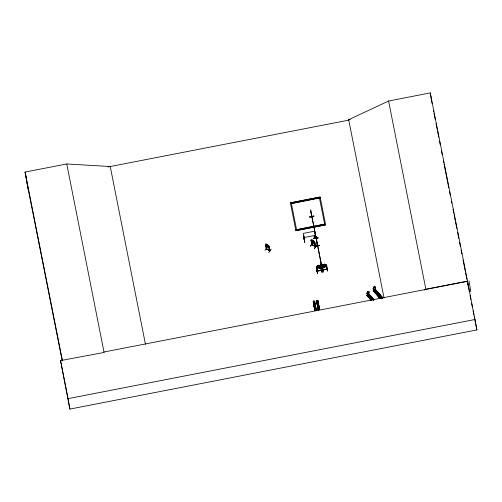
<?xml version="1.0" encoding="UTF-8"?>
<svg xmlns="http://www.w3.org/2000/svg" width="502" height="502" viewBox="0 0 502 502"><rect width="100%" height="100%" fill="white"/><g stroke="black" fill="none" stroke-linecap="round" stroke-linejoin="round"><path stroke-width="0.75" d="M311.629 216.695L311.698 216.908M317.496 246.187L317.421 245.823M317.684 246.294L317.615 245.955M321.631 267.227L321.895 267.541L321.644 267.183M304.632 240.245L304.375 239.931M311.83 244.719L311.184 240.358L312.269 244.763L311.792 244.694L311.874 244.355L315.451 246.846L314.691 242.14M312.219 244.681L311.924 244.392M311.529 240.082L311.089 240.019L314.735 242.159L315.532 246.727L312.25 244.656M367.364 292.873L367.307 292.804A1.475 0.458 -41.1 0 0 367.213 293.808L367.269 293.877A1.475 0.458 -41.1 0 1 367.364 292.873L367.219 292.158L367.797 291.599M367.276 292.227L367.652 291.725M375.17 287.753L375.113 287.684A1.475 0.458 -41.1 0 0 374.73 287.044L374.787 287.113A1.475 0.458 -41.1 0 1 375.17 287.753L375.276 289.949L374.128 290.834L373.544 289.001A1.475 0.458 -41.1 0 1 373.645 287.997L373.626 287.056M373.544 287.433L374.693 286.548L374.015 286.661M374.191 289.547L374.216 289.673M314.729 237.678L314.886 235.946L315.796 236.649L315.513 237.659L314.44 237.421L314.842 235.99L314.334 237.057M266.662 248.923L265.671 244.392L266.662 248.923L266.255 248.691L269.982 250.812L269.141 246.225M269.154 246.281L265.577 244.054L266.305 248.754L269.869 250.944L268.727 245.867M316.806 300.987L316.793 300.93A0.985 0.351 -11.2 0 0 316.687 301.514L317.12 302.819L318.08 302.637L318.055 301.25A0.985 0.351 -11.2 0 0 317.772 300.798L317.76 300.742A0.985 0.351 -11.2 0 1 318.055 301.25L318.092 302.687L317.126 302.875L316.699 301.57A0.985 0.351 -11.2 0 1 316.806 300.987L316.737 300.503M315.984 238.017L314.804 231.152L303.239 233.405L304.444 240.307M318.513 306.891L318.663 306.452L318.23 306.345M314.886 236.147L315.902 237.013M311.88 216.826L310.926 212.471M315.802 237.666L315.921 238.262L315.124 233.675M314.44 237.421L314.842 236.103M317.741 271.099L316.963 266.763L316.567 266.844L316.963 266.763M322.811 267.252L322.196 266.819L321.964 265.439L325.742 264.491C327.938 265.433 326.501 270.565 326.953 268.953M314.434 236.687L314.886 235.946M314.779 307.017L314.748 307.481L315.262 307.412M315.269 307.444L315.237 307.042M318.224 306.32L318.073 306.76M378.257 294.517L378.088 294.994M379.023 295.025L378.514 295.327M317.239 271.036L317.703 271.086M316.706 267.917C317.565 268.67 320.42 268.432 320.91 267.026M320.577 267.654L320.966 267.064L320.652 265.433L321.977 265.175L322.868 270.139L323.244 270.045L322.466 265.709L322.071 265.784L322.466 265.709M321.192 270.271L321.5 270.02M317.339 271.049L321.475 270.139M326.08 266.593L326.469 266.004M327.015 269.103L322.761 269.982L323.15 269.737M327.047 269.273L322.786 270.132M311.51 240.056L312.307 240.602L312.244 240.05M312.188 244.882L311.516 240.558M312.175 240.05L313.411 240.734L314.258 242.736L312.602 242.108L311.761 240.376L312.332 240.565L312.206 240.006L313.411 240.734M312.84 242.704L310.393 246.2L313.003 242.799M314.29 241.782L313.43 241.28L313.373 240.728M314.365 242.441L314.779 242.522L314.365 242.441L315.093 246.683L315.507 246.57M314.685 243.828C307.337 238.168 313.273 244.041 314.942 243.577M316.706 244.957L314.29 248.528M314.465 248.641L316.913 245.152M266.763 244.574L266.675 244.06L266.775 244.656L265.577 244.054L266.436 248.578L269.467 250.573M265.809 245.434L269.11 247.944L269.386 247.662M266.305 246.2L269.135 247.906M268.739 245.861L266.65 244.097M267.93 245.352L267.867 244.8M265.018 250.303L267.353 246.752M266.625 248.898L266.317 248.396M268.808 246.52L269.229 246.607L268.808 246.52L269.536 250.762M268.683 252.6L271.168 249.055M370.959 300.177L366.924 295.64L367.194 295.433M366.968 295.609L367.527 295.176L367.269 295.377M374.473 289.717L373.199 290.765L379.725 298.157M380.296 298.634L373.312 290.645L373.664 290.338L380.748 298.326M375.038 289.265L374.9 289.321M314.691 301.966L314.679 301.909A0.985 0.351 -11.2 0 0 314.384 301.395C314.252 300.334 312.482 301.583 314.17 300.98M314.729 307.111L315.243 307.073M371.9 299.518L372.34 299.28L372.779 299.7L368.801 295.132L372.829 299.669M367.37 295.258L371.894 300.372M382.173 298.132L375.201 290.093M382.505 297.868L375.345 290.049L382.323 298.056L382.06 298.251L375.119 290.231M373.833 289.629L373.977 290.162L373.833 289.629L374.36 289.221M373.902 289.704L374.429 289.296M367.037 295.515L371.524 300.654L367.138 295.101L371.863 300.397M380.409 298.583L373.281 290.332L380.629 298.376M367.797 295.64L368.939 294.756M375.113 287.684L375.22 289.886L374.072 290.771L373.488 288.939A1.475 0.458 -41.1 0 1 373.588 287.935L373.645 287.997M377.341 295.195L379.06 293.865M378.772 296.839L380.491 295.509M379.531 297.705L381.25 296.375M381.363 298.659L382.511 297.774L374.868 289.102M367.74 291.536L368.418 291.417L367.891 291.43M317.233 270.848L317.364 271.199L316.461 266.493L320.734 265.683M316.467 266.537L316.931 266.211M323.313 264.46L323.413 265.018L321.964 265.439M313.43 303.158L314.773 310.531L315.256 310.443L313.832 303.126L313.33 303.227L313.512 302.957L314.986 310.487L313.417 303.183L314.992 302.894L316.135 310.261M314.754 302.863L316.404 310.211L315.94 310.299L314.71 302.944M314.49 302.995L314.842 302.7M316.768 302.323L318.18 309.872L318.644 309.778L316.881 302.298L318.644 309.778L318.149 309.872L316.925 302.524M318.13 302.21L319.498 309.608M315.927 310.299L316.442 310.198M319.78 309.552L319.303 309.64L317.86 302.336M318.161 309.872L319.692 309.521L318.218 302.041M316.862 300.46L317.44 300.315M424.491 290.056L425.859 289.215L467.525 281.114L430.258 92.914L388.592 101.021L348.733 119.683L348.821 120.129L107.961 166.971M323.401 264.974L322.723 265.288L322.886 266.248L323.664 266.518L325.635 265.702L325.472 264.742L324.731 264.711L324.687 264.171L323.263 264.454L323.351 264.968M319.937 265.571L320.621 265.263L320.471 264.692L321.895 264.416L320.483 264.736M317.32 270.973L317.622 270.917M322.799 269.762L322.868 270.12M321.531 269.994L321.518 270.365L320.809 265.991L320.42 266.073L321.117 270.402M316.605 269.122L317.427 273.17L316.837 269.085M322.108 268.062L323.106 272.065M317.433 273.163L316.618 269.116M314.503 302.988L314.873 302.894M316.718 302.568L317.195 302.474L318.613 309.784M314.792 310.531L315.269 310.437L313.712 303.108M321.518 270.365L317.364 271.18M318.067 306.728L318.506 306.866M378.376 294.492L378.954 294.618M375.063 289.284L382.656 297.793L375 289.001M314.723 236.411L314.949 235.927M303.867 235.909L304.425 240.282M315.043 233.737L315.796 238.073M315.582 235.921L316.517 239.937L315.576 235.833M304.381 239.95L304.607 240.245L303.898 236.047M304.783 242.221L303.955 238.092L304.77 242.14M320.477 266.656L321.418 265.947L322.522 266.261M313.863 216.111L309.539 217.027L313.857 216.048M313.819 238.632L318.205 238.036L313.838 238.726M313.832 238.707L318.149 237.728M316.731 241.795L317.528 246.382M315.338 246.3L319.667 245.434M319.68 245.484L315.3 246.131L319.661 245.378M320.929 262.998L321.274 265.012M317.76 265.514C319.423 264.554 318.814 265.928 319.969 265.796L320.132 266.757L318.161 267.579L317.383 267.309L317.22 266.349L317.898 266.035L317.772 265.558M323.275 264.498L324.687 264.171M324.738 264.755L325.742 264.491M325.923 265.012C326.099 262.163 326.501 271.375 326.651 268.99M322.78 267.277L326.112 266.562L319.68 268.231L324.01 267.346M321.23 268.193L322.058 272.235M322.102 268.074L323.169 272.065M317.703 270.829L321.481 270.164M323.206 269.769L326.576 269.097M321.154 268.131L322.002 272.253L321.393 268.162M326.683 267.07L327.743 271.149L326.733 267.133M25.1 172.06L66.766 163.959L104.083 352.46L62.367 360.26L25.1 172.06L28.488 190.929M350.264 119.388L348.677 119.696L384.03 297.918M290.369 202.795L320.132 197.01L325.654 224.89L295.891 230.682L290.394 202.927L320.132 197.01M297.253 229.596L324.631 224.137L295.734 229.891M303.955 237.584L315.52 235.338M314.377 238.155C317.484 239.291 316.429 234.051 314.007 236.298L314.29 238.105M321.995 264.974L323.439 264.836M320.816 266.393L322.14 266.135M320.885 266.807L322.215 266.543M313.744 303.478L314.71 303.29L314.679 301.909M314.716 303.346L313.756 303.534L313.317 302.173A0.985 0.351 -11.2 0 1 313.417 301.583L313.355 301.206M314.208 307.08L315.651 306.804M319.027 306.145L317.571 306.389M314.352 307.826L315.802 307.544M317.728 307.168L319.172 306.885M319.686 309.489L318.249 309.803M103.996 352.015L467.557 281.308L476.9 329.921L69.866 409.086L60.522 360.474L62.813 360.028M69.866 409.086L68.077 398.632L475.112 319.467M322.692 265.037L321.951 265L321.895 264.416M110.252 166.526L66.766 163.959M378.521 295.371L378.182 295.163M266.807 244.618L266.242 244.418L267.07 246.162L268.708 246.815L267.917 245.309M269.775 250.749L269.637 250.435M321.111 265.891L320.107 265.476L321.399 265.709L322.491 265.012L321.7 265.771L322.704 266.154M311.817 216.5L311.905 216.977L311.811 216.632M311.102 240.477L311.435 240.678M315.494 246.683L311.899 244.537L311.121 239.981M378.853 294.492L379.06 294.831M378.282 295.289L378.081 294.95M315.796 236.649L315.011 235.94M375.452 289.974L382.436 297.962M375.076 290.263L381.068 297.109M374.304 290.871L380.78 298.301M374.034 291.078L380.56 298.47M373.281 290.332L380.447 298.558M368.512 291.982L368.455 291.919A1.475 0.458 -41.1 0 1 368.832 292.559L368.888 292.622A1.475 0.458 -41.1 0 0 368.512 291.982L368.418 291.417M373.883 299.813L368.719 293.871L373.852 299.838M368.587 293.977L373.739 299.889M368.625 294.191L373.664 299.983M368.575 294.354L373.551 300.07L368.531 294.392M368.926 294.969L373.438 300.121M367.985 295.778L371.511 299.75M371.292 299.92L367.138 295.101M367 295.201L371.179 300.008M315.055 236.097L315.802 237.383M317.703 300.422L317.772 300.798M311.579 216.55L311.673 217.021M315.011 236.141L315.513 237.659M367.213 293.808L367.853 295.709L368.995 294.825L368.832 292.559M313.875 216.161L309.539 217.027M324.016 267.365L323.953 267.051L319.623 267.93M315.99 237.71L316.091 238.218L310.644 209.899L311.874 217.027M320.809 265.991L320.42 266.073M316.812 268.997L317.622 273.05M303.942 238.105L304.676 242.234M433.433 110.384L433.734 111.921M434.042 113.458L435.253 119.595M436.012 123.436L437.229 129.572M437.537 131.11L438.748 137.247M439.514 141.087L440.273 144.927M441.484 151.064L442.243 154.905M443.461 161.042L443.768 162.579M444.069 164.11L445.287 170.253M445.588 171.784L447.263 180.231M447.564 181.768L448.782 187.905M449.541 191.745L450.3 195.579M451.518 201.722L451.819 203.254M453.036 209.397L453.795 213.231M454.103 214.768L455.314 220.911M455.621 222.442L456.839 228.586M457.598 232.42L458.809 238.563M459.575 242.397L460.334 246.237M461.093 250.071L461.853 253.912M463.07 260.055L465.348 271.563M465.649 273.101L466.866 279.237M467.626 283.078L468.385 286.912M469.326 291.675L470.763 291.235L468.993 280.863M470.098 295.578L470.857 299.393M471.61 303.208L472.369 307.023M473.122 310.838L473.875 314.654M474.183 316.185L476.9 329.921M388.592 101.021L425.891 289.409M322.955 264.742L319.178 265.709L320.571 265.251M311.359 214.078L315.626 235.651M317.164 243.401L321.437 264.974L316.448 239.222L317.678 246.35M318.105 302.066L319.523 309.602M316.818 302.524L318.362 309.834M314.729 302.719L316.247 310.236M314.767 302.938L316.153 310.255M314.591 302.926L316.053 310.255M314.377 303.007L313.882 302.788M313.399 302.976L314.961 310.493M110.164 166.087L145.461 344.316M26.926 182.734L62.21 360.944M60.522 360.474L68.077 398.632M25.15 172.368L26.713 180.563M467.525 281.114L469.345 291.762M430.258 92.914L432.065 103.481M375.659 290.187L375.76 289.867L374.21 291.311M374.636 286.479L374.787 287.113M369.384 295.063L369.478 294.743L367.935 296.186M325.654 224.89L295.891 230.682M324.788 224.927L319.467 198.089M324.417 264.328L323.564 264.498M319.14 265.257L319.234 265.815M314.447 242.322L315.218 246.507M313.185 240.69L312.464 240.257M311.158 240.012L311.397 241.387M318.274 302.951L317.057 303.189M314.905 303.603L313.681 303.842M296.556 229.596L291.235 202.764M268.896 246.4L269.662 250.592M267.648 244.756L266.932 244.311M314.949 236.16L315.124 237.766M317.415 266.374L318.419 266.782L317.578 267.579L318.72 266.832L320.05 267.064L319.002 266.662L319.812 265.909L318.701 266.6L317.415 266.374M322.918 265.313L323.916 265.721L323.081 266.524L324.223 265.778L325.553 266.004L324.505 265.602L325.296 264.836L324.204 265.539L322.918 265.313M266.355 244.562L267.215 245.622L266.524 245.742L267.472 245.88L268.589 247.028L267.704 245.93L268.369 245.829L267.447 245.666L266.355 244.562M311.88 240.514L312.746 241.569L312.049 241.7L313.003 241.826L314.133 242.949L313.242 241.864L313.913 241.757L312.984 241.606L311.88 240.514M372.779 298.684L371.066 300.07L372.779 298.684M379.813 294.68L378.1 296.067L379.813 294.68M381.752 296.902L380.039 298.288L381.752 296.902M318.914 265.389L318.092 265.727L318.914 265.389M319.259 265.941L317.929 266.204L318.092 267.164L319.423 266.901L319.259 265.941M324.756 264.88L323.432 265.15L323.595 266.11L324.926 265.84L324.756 264.88M320.289 197.794L291.392 203.548L320.289 197.794M321.638 264.623L320.816 264.956L321.638 264.623M323.288 266.807L319.981 267.466L323.332 266.857M315.921 308.165L314.484 308.485L315.927 308.203M319.297 307.506L317.854 307.826L319.297 307.506M316.072 308.906L314.628 309.226L316.072 308.906M319.441 308.253L318.004 308.567L319.448 308.284M316.166 309.401L314.729 309.721L316.172 309.439M319.542 308.743L318.099 309.063L319.542 308.743M316.316 310.142L314.873 310.462L316.323 310.18M313.486 241.412L312.363 240.734L312.526 241.694L313.656 242.372L313.486 241.412M267.949 245.478L266.838 244.788L267.001 245.748L268.112 246.444L267.949 245.478M367.627 294.574L367.702 295.032L367.627 294.574"/></g></svg>
